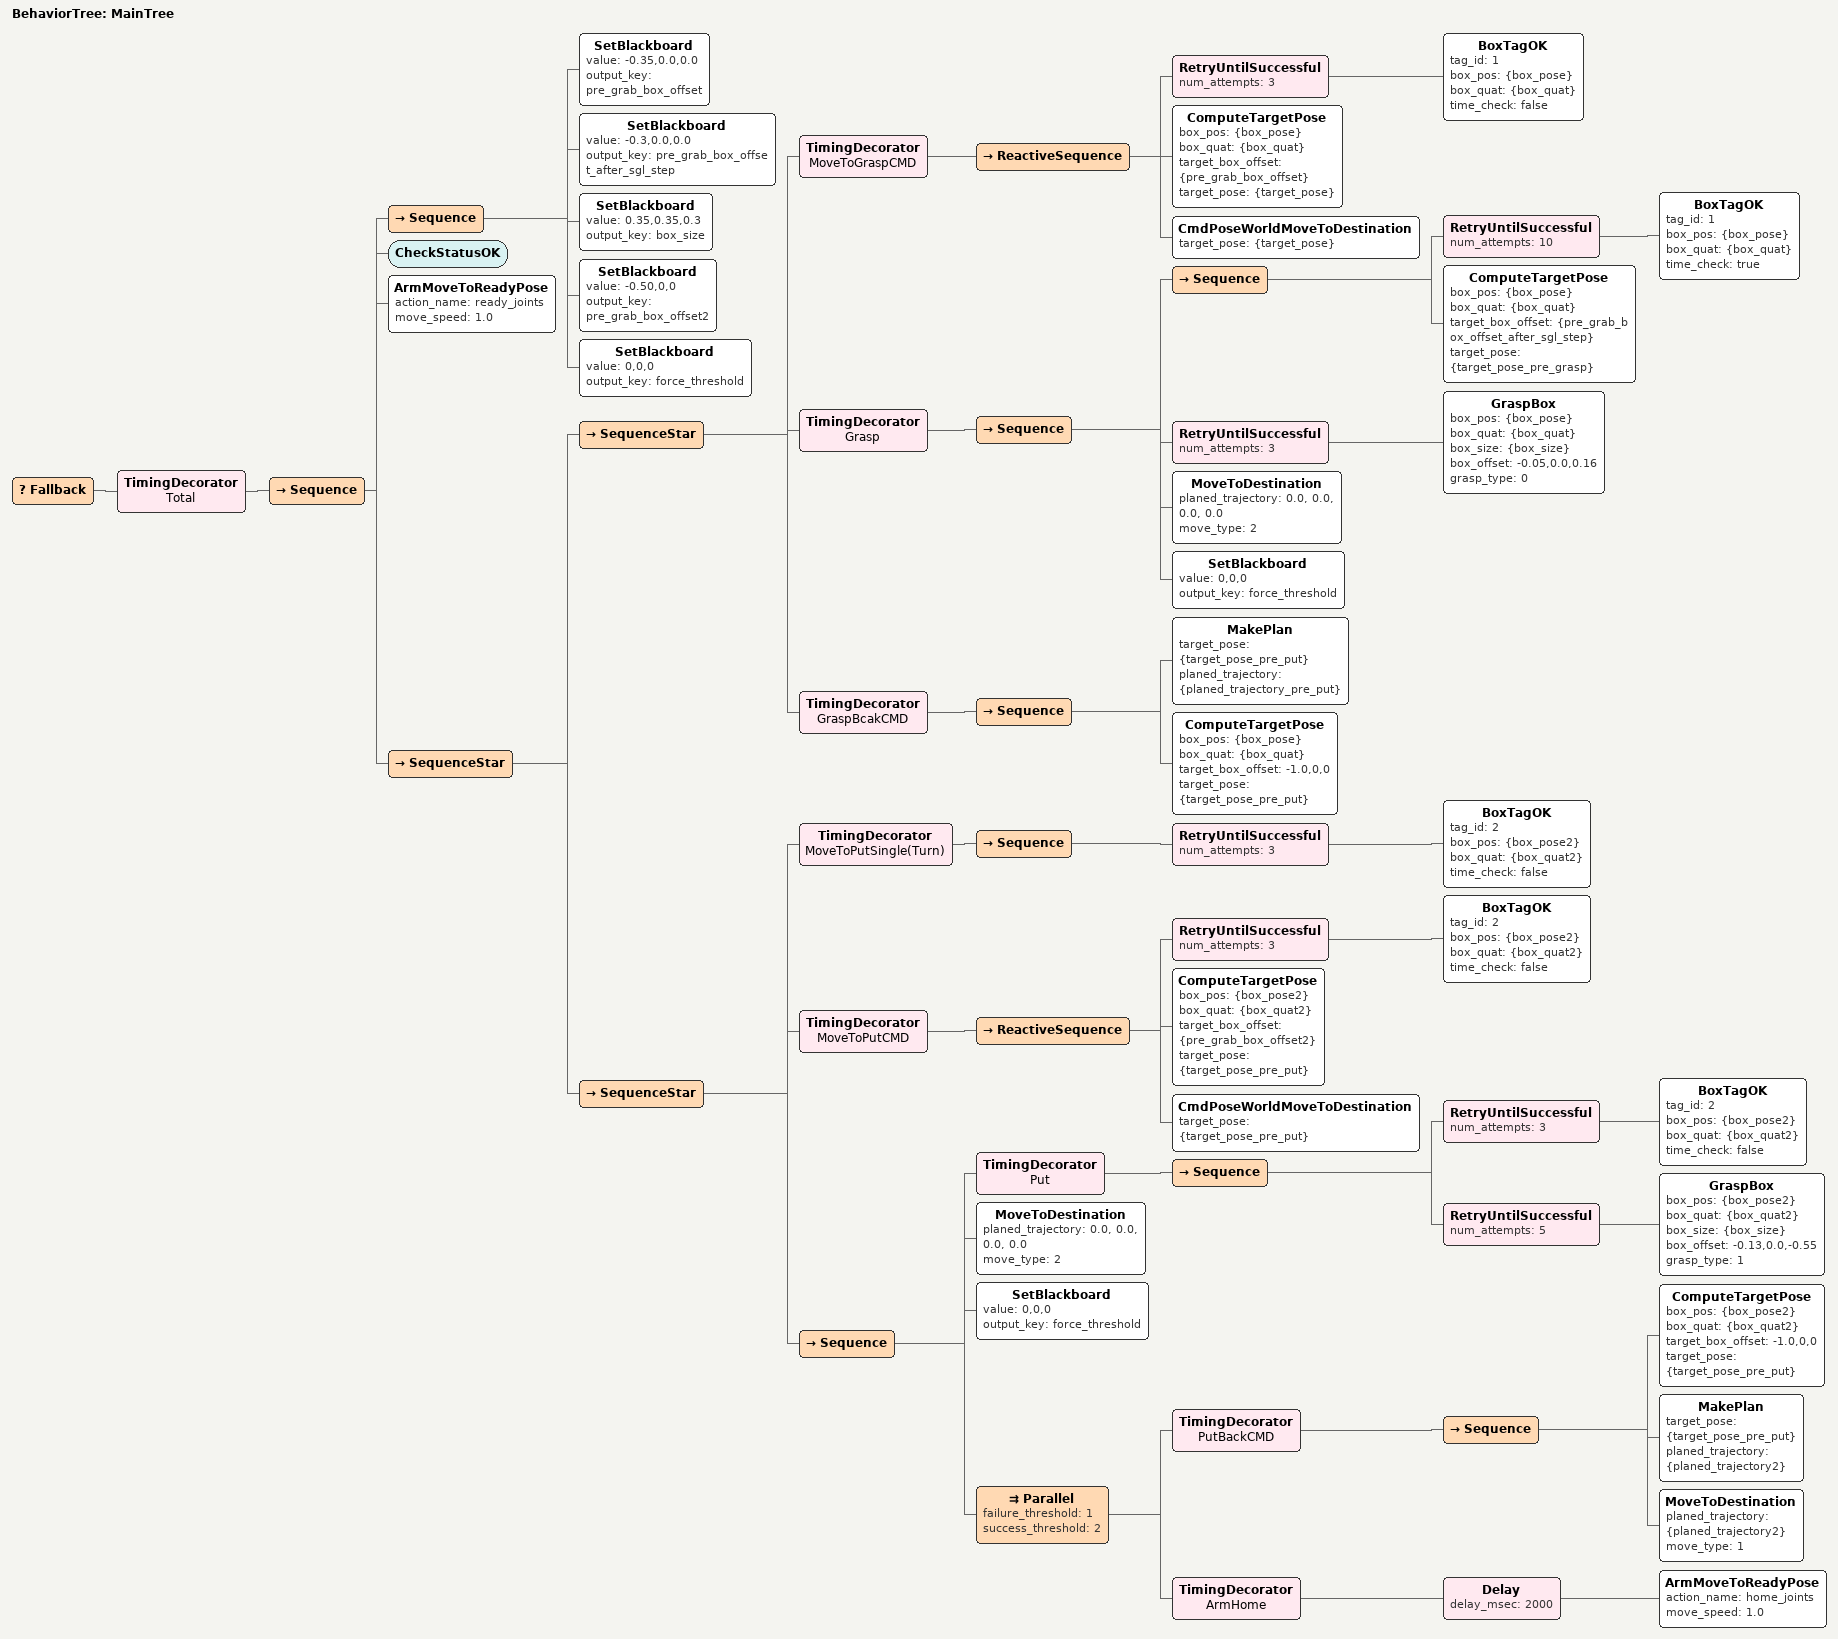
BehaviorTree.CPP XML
<?xml version="1.0" encoding="UTF-8"?>
<root BTCPP_format="3"
      main_tree_to_execute="MainTree">
  <BehaviorTree ID="MainTree">
    <Fallback>
      <TimingDecorator name="Total">
        <Sequence>
          <Sequence>
            <SetBlackboard value="-0.35,0.0,0.0"
                           output_key="pre_grab_box_offset"/>
            <SetBlackboard value="-0.3,0.0,0.0"
                           output_key="pre_grab_box_offset_after_sgl_step"/>
            <SetBlackboard value="0.35,0.35,0.3"
                           output_key="box_size"/>
            <SetBlackboard value="-0.50,0,0"
                           output_key="pre_grab_box_offset2"/>
            <SetBlackboard value="0,0,0"
                           output_key="force_threshold"/>
          </Sequence>
          <CheckStatusOK/>
          <ArmMoveToReadyPose action_name="ready_joints"
                              move_speed="1.0"/>
          <SequenceStar>
            <SequenceStar>
              <TimingDecorator name="MoveToGraspCMD">
                <ReactiveSequence>
                  <RetryUntilSuccessful num_attempts="3">
                    <BoxTagOK tag_id="1"
                              box_pos="{box_pose}"
                              box_quat="{box_quat}"
                              time_check="false"/>
                  </RetryUntilSuccessful>
                  <ComputeTargetPose box_pos="{box_pose}"
                                     box_quat="{box_quat}"
                                     target_box_offset="{pre_grab_box_offset}"
                                     target_pose="{target_pose}"/>
                  <CmdPoseWorldMoveToDestination target_pose="{target_pose}"/>
                </ReactiveSequence>
              </TimingDecorator>
              <TimingDecorator name="Grasp">
                <Sequence>
                  <Sequence>
                    <RetryUntilSuccessful num_attempts="10">
                      <BoxTagOK tag_id="1"
                                box_pos="{box_pose}"
                                box_quat="{box_quat}"
                                time_check="true"/>
                    </RetryUntilSuccessful>
                    <ComputeTargetPose box_pos="{box_pose}"
                                       box_quat="{box_quat}"
                                       target_box_offset="{pre_grab_box_offset_after_sgl_step}"
                                       target_pose="{target_pose_pre_grasp}"/>
                  </Sequence>
                  <RetryUntilSuccessful num_attempts="3">
                    <GraspBox box_pos="{box_pose}"
                              box_quat="{box_quat}"
                              box_size="{box_size}"
                              box_offset="-0.05,0.0,0.16"
                              grasp_type="0"/>
                  </RetryUntilSuccessful>
                  <MoveToDestination planed_trajectory="0.0, 0.0, 0.0, 0.0"
                                     move_type="2"/>
                  <SetBlackboard value="0,0,0"
                                 output_key="force_threshold"/>
                </Sequence>
              </TimingDecorator>
              <TimingDecorator name="GraspBcakCMD">
                <Sequence>
                  <MakePlan target_pose="{target_pose_pre_put}"
                            planed_trajectory="{planed_trajectory_pre_put}"/>
                  <ComputeTargetPose box_pos="{box_pose}"
                                     box_quat="{box_quat}"
                                     target_box_offset="-1.0,0,0"
                                     target_pose="{target_pose_pre_put}"/>

                </Sequence>
              </TimingDecorator>
            </SequenceStar>
            <SequenceStar>
              <TimingDecorator name="MoveToPutSingle(Turn)">
                <Sequence>
                  <RetryUntilSuccessful num_attempts="3">
                    <BoxTagOK tag_id="2"
                              box_pos="{box_pose2}"
                              box_quat="{box_quat2}"
                              time_check="false"/>
                  </RetryUntilSuccessful>
                </Sequence>
              </TimingDecorator>
              <TimingDecorator name="MoveToPutCMD">
                <ReactiveSequence>
                  <RetryUntilSuccessful num_attempts="3">
                    <BoxTagOK tag_id="2"
                              box_pos="{box_pose2}"
                              box_quat="{box_quat2}"
                              time_check="false"/>
                  </RetryUntilSuccessful>

                  <ComputeTargetPose box_pos="{box_pose2}"
                                     box_quat="{box_quat2}"
                                     target_box_offset="{pre_grab_box_offset2}"
                                     target_pose="{target_pose_pre_put}"/>
                  <CmdPoseWorldMoveToDestination target_pose="{target_pose_pre_put}"/>
                </ReactiveSequence>
              </TimingDecorator>
              <Sequence>
                <TimingDecorator name="Put">
                  <Sequence>
                    <RetryUntilSuccessful num_attempts="3">
                      <BoxTagOK tag_id="2"
                                box_pos="{box_pose2}"
                                box_quat="{box_quat2}"
                                time_check="false"/>
                    </RetryUntilSuccessful>
                    <RetryUntilSuccessful num_attempts="5">
                      <GraspBox box_pos="{box_pose2}"
                                box_quat="{box_quat2}"
                                box_size="{box_size}"
                                box_offset="-0.13,0.0,-0.55"
                                grasp_type="1"/>
                    </RetryUntilSuccessful>
                  </Sequence>
                </TimingDecorator>
                <MoveToDestination planed_trajectory="0.0, 0.0, 0.0, 0.0"
                                   move_type="2"/>
                <SetBlackboard value="0,0,0"
                               output_key="force_threshold"/>
                <Parallel failure_threshold="1"
                          success_threshold="2">
                  <TimingDecorator name="PutBackCMD">
                    <Sequence>
                      <ComputeTargetPose box_pos="{box_pose2}"
                                         box_quat="{box_quat2}"
                                         target_box_offset="-1.0,0,0"
                                         target_pose="{target_pose_pre_put}"/>
                      <MakePlan target_pose="{target_pose_pre_put}"
                                planed_trajectory="{planed_trajectory2}"/>
                      <MoveToDestination planed_trajectory="{planed_trajectory2}"
                                         move_type="1"/>
                    </Sequence>
                  </TimingDecorator>
                  <TimingDecorator name="ArmHome">
                    <Delay delay_msec="2000">
                      <ArmMoveToReadyPose action_name="home_joints"
                                          move_speed="1.0"/>
                    </Delay>
                  </TimingDecorator>
                </Parallel>
              </Sequence>
            </SequenceStar>
          </SequenceStar>
        </Sequence>
      </TimingDecorator>
    </Fallback>
  </BehaviorTree>

</root>
